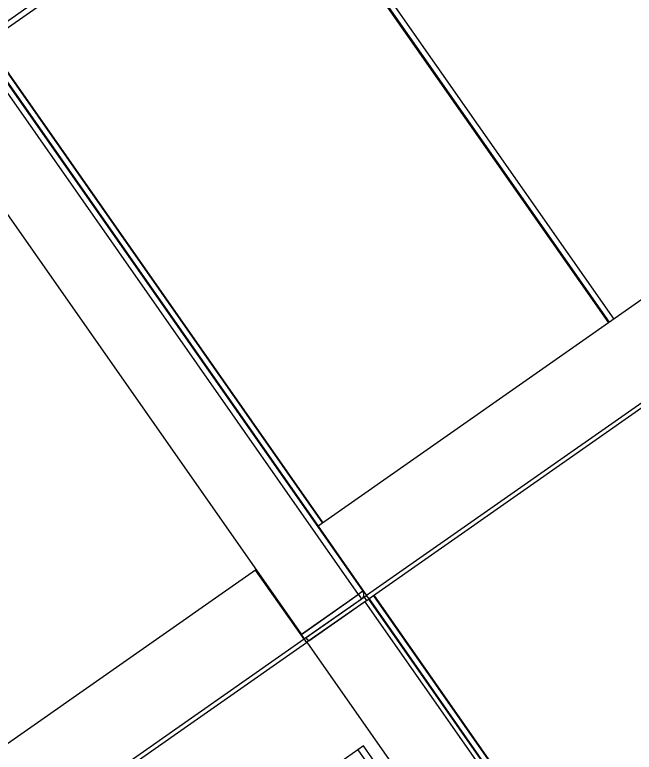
# Model space of a CAD drawing. Header units: millimetres. Extents: x 152904052 to 153933663, y 538271515 to 539240469.
# Drawn here: x 153466419 to 153466873, y 538579636 to 538580176 of the extents above; entities that cross this region are included whole.
import ezdxf

# ---------------------------------------------------------------- set-up
doc = ezdxf.new("R2010")
doc.units = ezdxf.units.MM
doc.layers.add('POWR', color=5, linetype='Continuous')

msp = doc.modelspace()

# ---------------------------------------------------------------- linework, layer by layer
at = {"layer": 'POWR', "color": 7}
for p, q in [((153467267, 538580769.27), (153464570.35, 538578881.05)), ((153467239.86, 538580745.26), (153466390.73, 538580150.69)), ((153467485.45, 538580392.78), (153466640.91, 538579801.42)), ((153467520.96, 538580342.07), (153466676.41, 538579750.72)), ((153467522.74, 538580339.53), (153466678.19, 538579748.18)), ((153466607.89, 538580302.75), (153466854.3, 538579950.84)), ((153466611.17, 538580305.04), (153466857.57, 538579953.13)), ((153466853.89, 538579950.55), (153466607.48, 538580302.46)), ((153466394.5, 538580153.33), (153466640.91, 538579801.42)), ((153466397.78, 538580155.62), (153466644.19, 538579803.72)), ((153466644.59, 538579804), (153466398.19, 538580155.91)), ((153466393.08, 538580147.33), (153466670.35, 538579751.35)), ((153466396.44, 538580149.68), (153466673.71, 538579753.71)), ((153466351.39, 538580118.14), (153466628.66, 538579722.16)), ((153466640.91, 538579801.42), (153466676.41, 538579750.72)), ((153466595.04, 538579769.3), (153465739.84, 538579170.49)), ((153466630.54, 538579718.59), (153466595.04, 538579769.3)), ((153466673.71, 538579753.71), (153466670.35, 538579751.35)), ((153466628.66, 538579722.16), (153466670.35, 538579751.35)), ((153466670.41, 538579751.27), (153466628.71, 538579722.08)), ((153466672.7, 538579747.99), (153466631.01, 538579718.8)), ((153466674.83, 538579749.49), (153466632.24, 538579719.66)), ((153466675.24, 538579746.11), (153466632.73, 538579716.34)), ((153466676.55, 538579747.03), (153466633.96, 538579717.2)), ((153466670.41, 538579751.27), (153466672.7, 538579747.99)), ((153466676.47, 538579750.63), (153466674.83, 538579749.49)), ((153466676.55, 538579747.03), (153466674.83, 538579749.49)), ((153466675.24, 538579746.11), (153466862, 538579479.4)), ((153466678.19, 538579748.18), (153466676.41, 538579750.72)), ((153466676.55, 538579747.03), (153466677.78, 538579747.89)), ((153466678.19, 538579748.18), (153466677.78, 538579747.89)), ((153466677.78, 538579747.89), (153466864.49, 538579481.24)), ((153466678.19, 538579748.18), (153466864.83, 538579481.62)), ((153466681.47, 538579750.47), (153466868.11, 538579483.92)), ((153466868.52, 538579484.2), (153466681.88, 538579750.76)), ((153466649.44, 538579736.59), (153466649.38, 538579736.67)), ((153466649.54, 538579736.78), (153466649.6, 538579736.7)), ((153466651.24, 538579737.85), (153466651.18, 538579737.93)), ((153466652.88, 538579739), (153466652.82, 538579739.08)), ((153466652.98, 538579739.19), (153466653.04, 538579739.11)), ((153466631.01, 538579718.8), (153466628.71, 538579722.08)), ((153466633.96, 538579717.2), (153466632.24, 538579719.66)), ((153466630.54, 538579718.59), (153465775.35, 538579119.78)), ((153466632.32, 538579716.06), (153465777.12, 538579117.24)), ((153466630.54, 538579718.59), (153466632.32, 538579716.06)), ((153466631.01, 538579718.8), (153466630.6, 538579718.51)), ((153466632.73, 538579716.34), (153466632.32, 538579716.06)), ((153466632.73, 538579716.34), (153466819.48, 538579449.63)), ((153466674.05, 538579640.41), (153466342.3, 538579408.12)), ((153466794.5, 538579468.39), (153466674.05, 538579640.41)), ((153466790.57, 538579465.64), (153466670.12, 538579637.66))]:
    msp.add_line(p, q, dxfattribs=at)
for radius in [0.1, 4.1]:
    msp.add_arc((153466670.35, 538579751.35), radius, 305, 35, dxfattribs=at)

doc.saveas('drawing.dxf')
